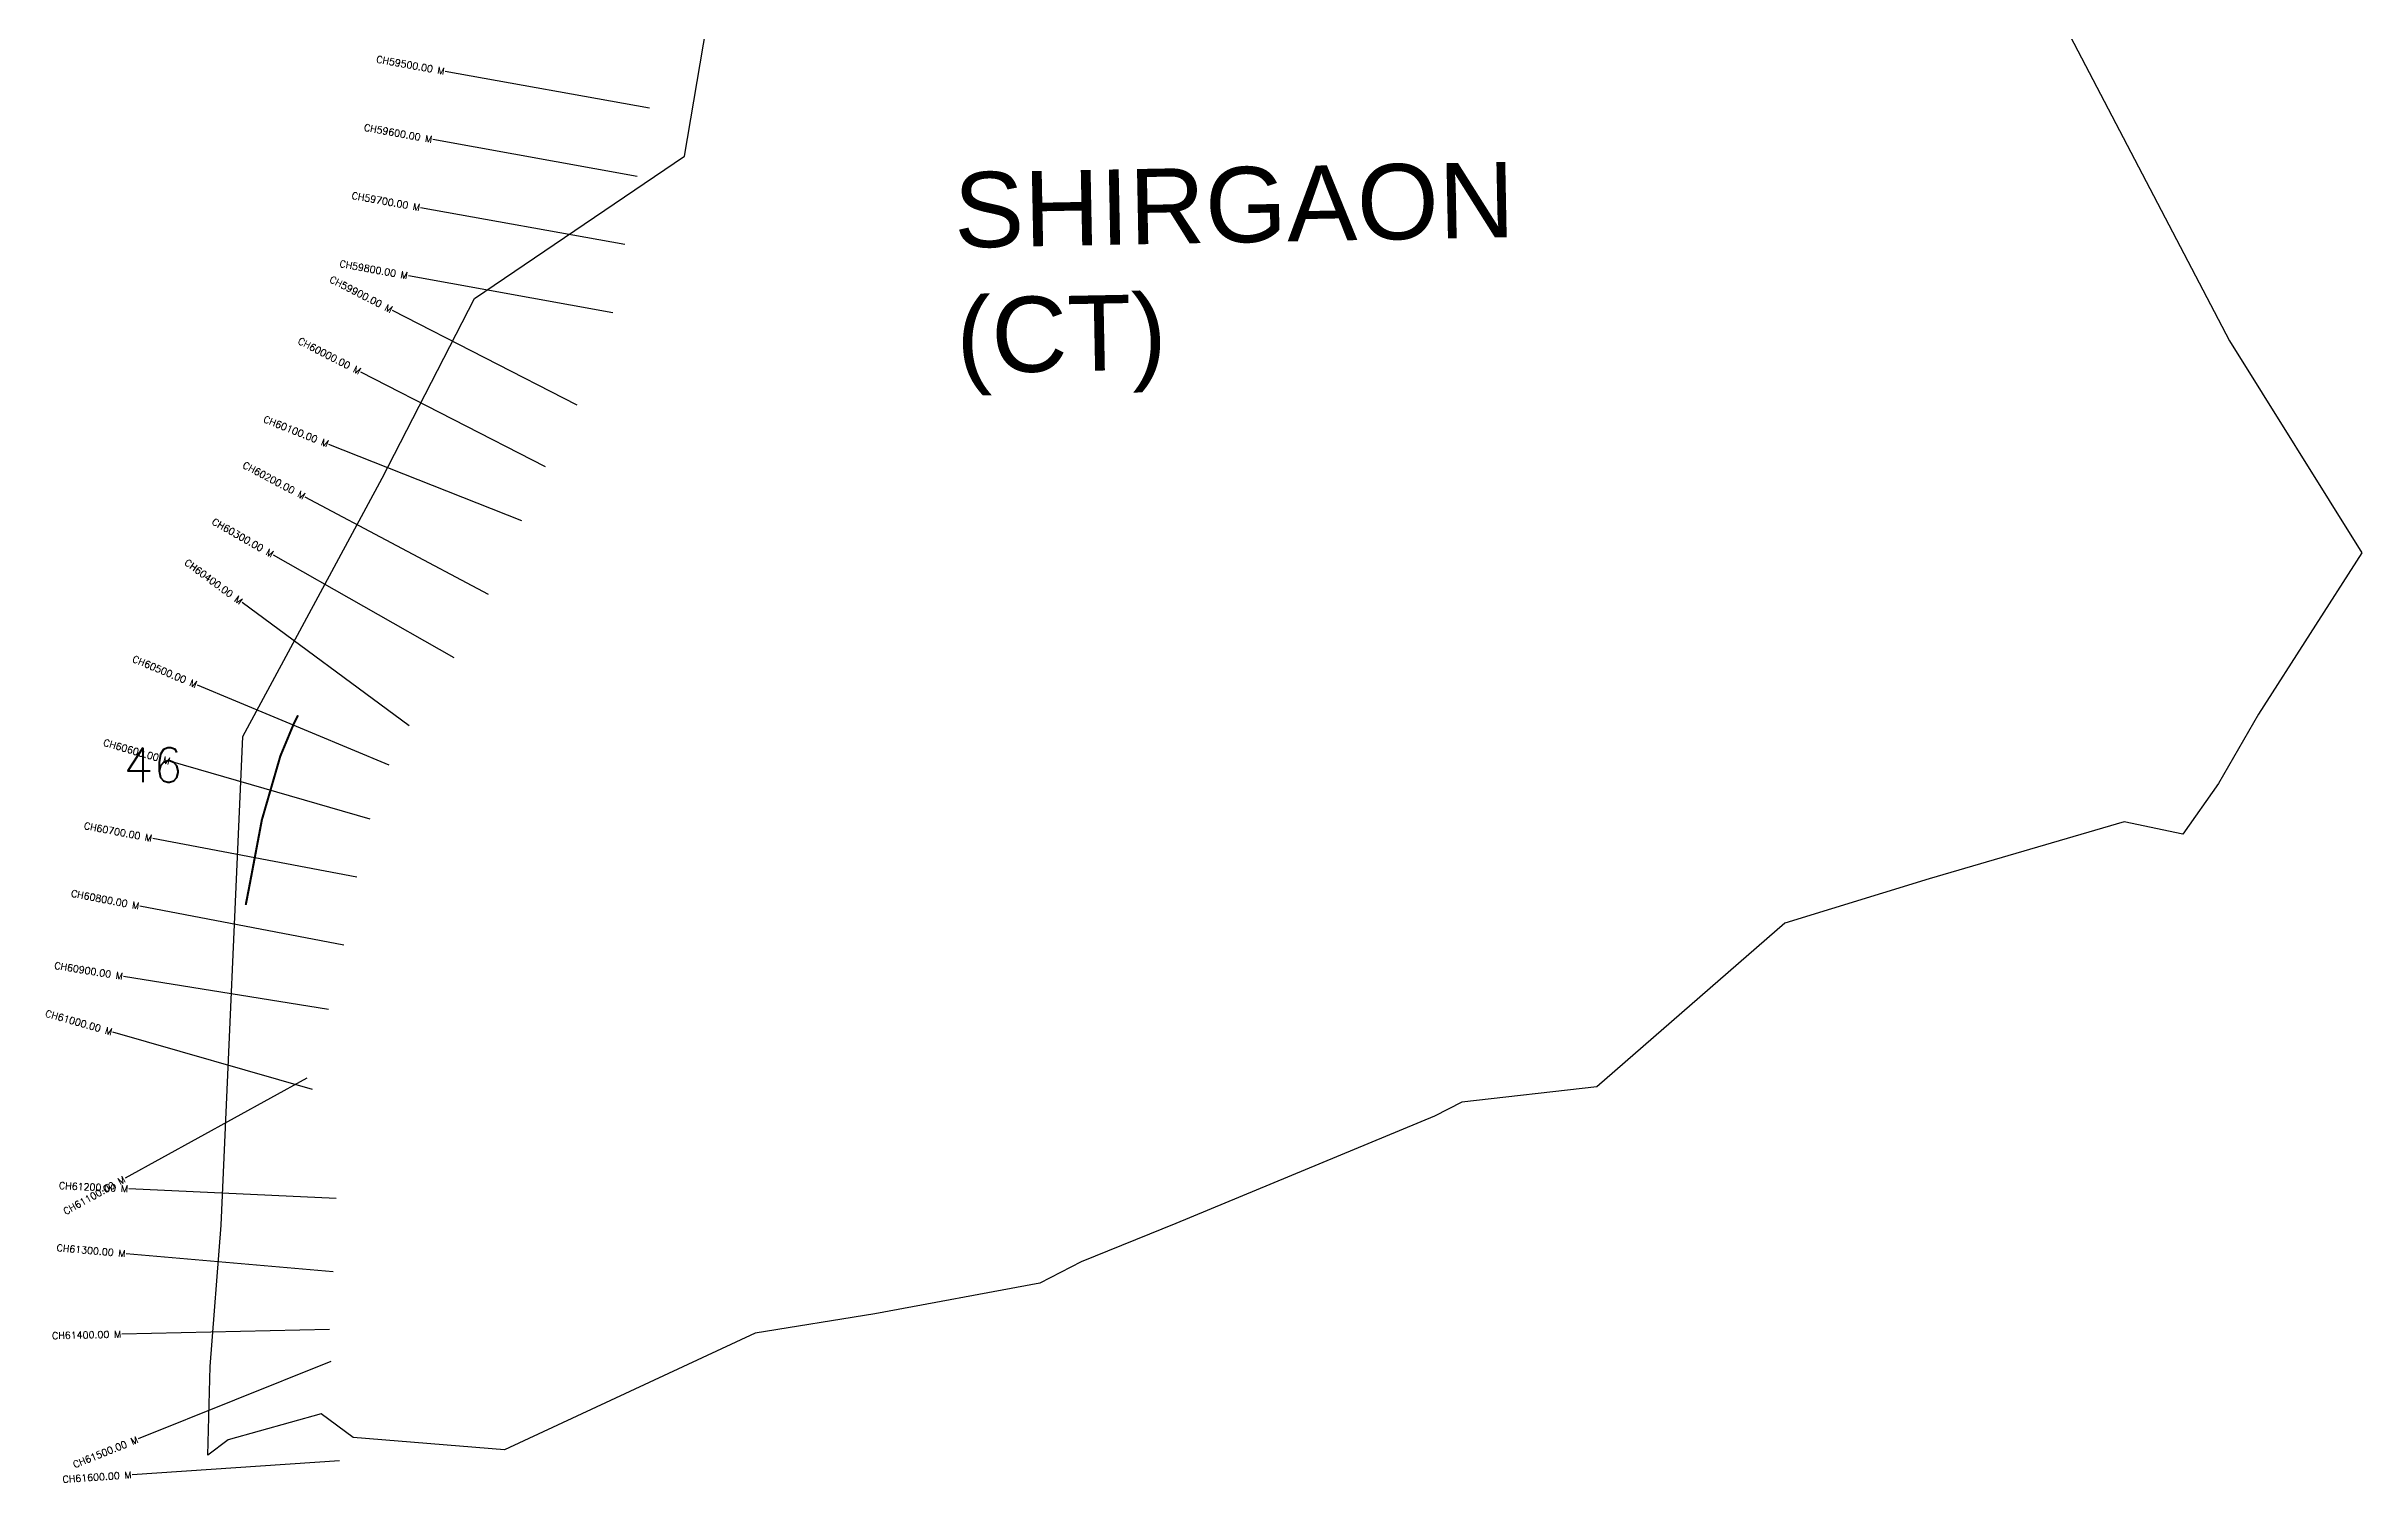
# Model space of a CAD drawing. Header units: metres. Extents: x 259321 to 262666, y 2177260 to 2181346.
# Drawn here: x 259321 to 262666, y 2177260 to 2179335 of the extents above; entities that cross this region are included whole.
import ezdxf
from ezdxf.enums import TextEntityAlignment as Align

# ---------------------------------------------------------------- set-up
doc = ezdxf.new("R2010")
doc.units = ezdxf.units.M
for name, color, linetype in [('ARTIFICIALLY PROTECTED', 4, 'Continuous'), ('CS', 134, 'Continuous'), ('CSMark', 6, 'Continuous'), ('village', 3, 'Continuous'), ('VILLAGE NAME', 250, 'Continuous')]:
    doc.layers.add(name, color=color, linetype=linetype)
doc.styles.get("Standard").update_dxf_attribs({"font": 'simplex.shx'})

msp = doc.modelspace()

# ---------------------------------------------------------------- linework, layer by layer
at = {"layer": 'ARTIFICIALLY PROTECTED', "const_width": 3, "flags": 128}
msp.add_lwpolyline([(259684.8, 2178368.2), (259678.4, 2178355.5), (259659.2, 2178309.3), (259632.5, 2178217.1), (259616.8, 2178133.8), (259609.2, 2178094.2)], dxfattribs=at)
at = {"layer": 'CS'}
for p, q in [((260192.6, 2179245.1), (259897.4, 2179298.3)), ((260174.9, 2179146.7), (259879.6, 2179199.9)), ((260157.1, 2179048.2), (259861.9, 2179101.4)), ((260139.4, 2178949.8), (259844.2, 2179003)), ((260088.1, 2178816.1), (259821.2, 2178953.1)), ((260042.4, 2178727.1), (259775.5, 2178864.1)), ((260008.1, 2178648.9), (259729.2, 2178759.5)), ((259960.1, 2178542.9), (259695.1, 2178683.5)), ((259910.2, 2178451.3), (259649.4, 2178599.5)), ((259845.5, 2178353.2), (259603.8, 2178531)), ((259816.3, 2178296.4), (259539.3, 2178411.7)), ((259789, 2178218.1), (259500.8, 2178301.4)), ((259769.6, 2178134.6), (259474.8, 2178190.3)), ((259750.8, 2178036.1), (259456.2, 2178092.4)), ((259728.7, 2177943.3), (259432.5, 2177991)), ((259705.5, 2177827.8), (259417.1, 2177910.4)), ((259697.7, 2177844.2), (259435, 2177699.4)), ((259739.9, 2177670.2), (259440.2, 2177684.2)), ((259735.4, 2177564.4), (259436.5, 2177590.5)), ((259730.1, 2177480.9), (259430.2, 2177474.4)), ((259732.2, 2177434.8), (259453.8, 2177322.9)), ((259744.5, 2177291.4), (259445.2, 2177271.2))]:
    msp.add_line(p, q, dxfattribs=at)
at = {"layer": 'village', "color": 6}
for points in [[(262666.5, 2178602.9, 0), (262517.5, 2178370.1, 0), (262459.7, 2178269.6, 0), (262407.9, 2178196.4, 0), (262323.2, 2178214.3, 0), (262041.6, 2178132, 0), (261833, 2178067.9, 0), (261561.5, 2177831.7, 0), (261366.5, 2177809.4, 0), (261326.7, 2177789.3, 0), (260953.1, 2177634, 0), (260816.5, 2177578.7, 0), (260756.5, 2177547.9, 0), (260518.1, 2177503.6, 0), (260345.1, 2177475.5, 0), (259983.2, 2177307.4, 0), (259764.6, 2177325, 0), (259718, 2177359, 0), (259583.9, 2177321.6, 0), (259554.6, 2177299.5, 0), (259557.8, 2177427.5, 0), (259573.9, 2177631.5, 0), (259604.8, 2178337.8, 0), (259806.1, 2178711, 0), (259939.9, 2178970.2, 0), (260243.2, 2179176, 0), (260283.9, 2179417.7, 0)], [(262245.3, 2179349.3, 0), (262475.3, 2178909, 0), (262666.5, 2178602.9, 0)]]:
    msp.add_polyline3d(points, dxfattribs=at)

# ---------------------------------------------------------------- texts
at = {"insert": (259432.5, 2178321.4), "char_height": 50, "attachment_point": 1}
msp.add_mtext_dynamic_manual_height_columns('46', width=84.374, gutter_width=1, heights=[0], dxfattribs=at)
at = {"layer": 'CSMark'}
for s, rotation, p in [('CH59500.00 M', 349.7834, (259896.4, 2179298.5)), ('CH59600.00 M', 349.7834, (259878.6, 2179200)), ('CH59700.00 M', 349.7834, (259860.9, 2179101.6)), ('CH59900.00 M', 332.8379, (259820.3, 2178953.5)), ('CH59800.00 M', 349.7834, (259843.2, 2179003.2)), ('CH60000.00 M', 332.8379, (259774.6, 2178864.5)), ('CH60100.00 M', 338.3575, (259728.3, 2178759.9)), ('CH60200.00 M', 332.0484, (259694.2, 2178684)), ('CH60300.00 M', 330.3944, (259648.5, 2178600)), ('CH60400.00 M', 323.6539, (259603, 2178531.6)), ('CH60500.00 M', 337.3938, (259538.4, 2178412.1)), ('CH60600.00 M', 343.8711, (259499.8, 2178301.7)), ('CH60700.00 M', 349.3015, (259473.8, 2178190.5)), ('CH60800.00 M', 349.1838, (259455.2, 2178092.6)), ('CH60900.00 M', 350.8498, (259431.5, 2177991.2)), ('CH61000.00 M', 344.0106, (259416.1, 2177910.7)), ('CH61200.00 M', 357.3255, (259439.2, 2177684.3)), ('CH61100.00 M', 28.866, (259434.1, 2177698.9)), ('CH61300.00 M', 355.0086, (259435.5, 2177590.6)), ('CH61400.00 M', 1.2526, (259429.2, 2177474.3)), ('CH61500.00 M', 21.8985, (259452.9, 2177322.5)), ('CH61600.00 M', 3.8508, (259444.2, 2177271.2))]:
    msp.add_text(s, height=10, rotation=rotation, dxfattribs=at).set_placement(p, align=Align.MIDDLE_RIGHT)
at = {"layer": 'VILLAGE NAME', "insert": (260631.3, 2179152.2), "char_height": 108.748, "attachment_point": 1, "rotation": 1.1028}
msp.add_mtext_dynamic_manual_height_columns('{\\fArial|b0|i0|c0|p34;SHIRGAON (CT)}', width=726.929, gutter_width=543.7, heights=[0], dxfattribs=at)

doc.saveas('drawing.dxf')
